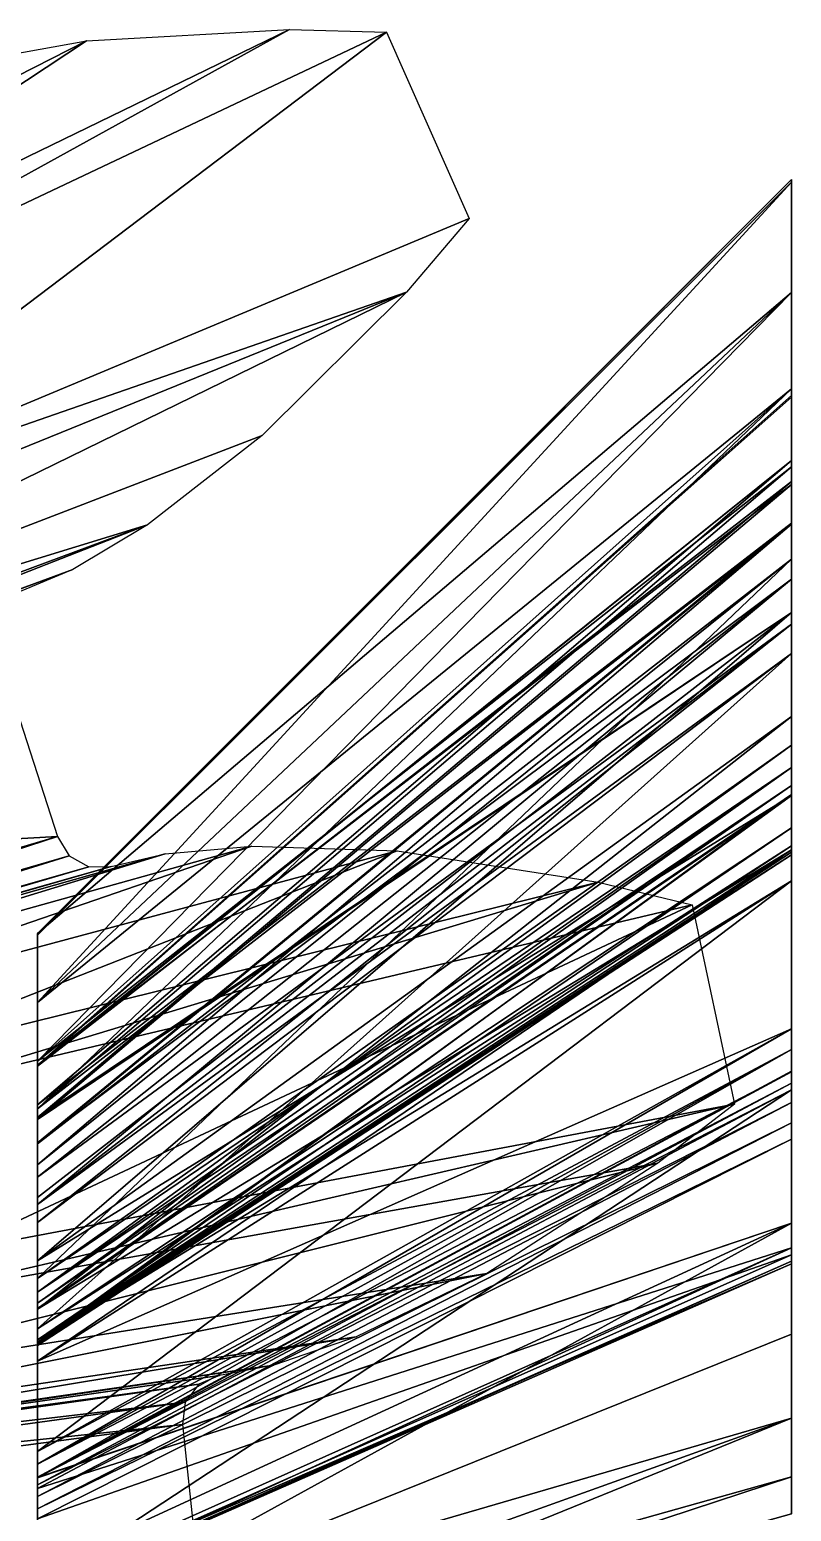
# Model space of a CAD drawing. Header units: inches. Extents: x 62 to 1153, y 3 to 780.
# Drawn here: x 115.01 to 119.06, y 31.11 to 38.97 of the extents above; entities that cross this region are included whole.
import ezdxf

# ---------------------------------------------------------------- set-up
doc = ezdxf.new("R2010")
doc.units = ezdxf.units.IN
doc.header["$MEASUREMENT"] = 0
doc.layers.add('Axel_Gear', color=6, linetype='Continuous')
doc.layers.add('Main_Gear', color=4, linetype='Continuous')

msp = doc.modelspace()

# ---------------------------------------------------------------- linework, layer by layer
at = {"layer": 'Axel_Gear', "extrusion": (-1, 6.12323e-17, 0)}
for p, q in [((115.0552, 31.2498, -22.4178), (115.0552, 31.2895, -22.7541)), ((115.0552, 31.2895, -22.7541), (115.0552, 31.287, -23.1782)), ((115.0552, 31.2872, -20.6541), (115.0552, 31.2289, -20.6975)), ((115.0552, 31.287, -23.1782), (115.0552, 30.7968, -23.4513)), ((115.0552, 31.1875, -22.162), (115.0552, 31.2498, -22.4178)), ((115.0552, 31.2289, -20.6975), (115.0552, 30.717, -21.2094)), ((115.0552, 31.1212, -21.9859), (115.0552, 31.1875, -22.162)), ((115.0552, 31.0692, -21.8858), (115.0552, 31.1212, -21.9859))]:
    msp.add_line(p, q, dxfattribs=at)
at = {"layer": 'Axel_Gear'}
for points in [[(115.0552, 34.1748, -17.6211), (119.0552, 37.5748, -17.0924), (119.0552, 38.1748, -17.4436)], [(115.0552, 34.1662, -18.1821), (119.0552, 38.1748, -17.4436), (119.0552, 38.1608, -18.3633)], [(119.0552, 38.1748, -17.4436), (115.0552, 34.1662, -18.1821), (115.0552, 34.1748, -17.6211)], [(119.0552, 38.1608, -18.3633), (115.0552, 33.8087, -18.3906), (115.0552, 34.1662, -18.1821)], [(115.0552, 33.8087, -18.3906), (119.0552, 38.1608, -18.3633), (119.0552, 37.5748, -18.7051)], [(115.0552, 33.8087, -17.4069), (119.0552, 37.0648, -16.8731), (119.0552, 37.5748, -17.0924)], [(119.0552, 37.5748, -17.0924), (115.0552, 34.1748, -17.6211), (115.0552, 33.8087, -17.4069)], [(119.0552, 37.5748, -18.7051), (115.0552, 33.4977, -18.5244), (115.0552, 33.8087, -18.3906)], [(115.0552, 33.4977, -18.5244), (119.0552, 37.5748, -18.7051), (119.0552, 37.0648, -18.9245)], [(119.0552, 37.0648, -16.8731), (115.0552, 33.8087, -17.4069), (115.0552, 33.4977, -17.2731)], [(119.0552, 37.0648, -18.9245), (115.0552, 33.2449, -18.5984), (115.0552, 33.4977, -18.5244)], [(115.0552, 33.2449, -18.5984), (119.0552, 37.0648, -18.9245), (119.0552, 36.6505, -19.0457)], [(115.0552, 33.4977, -17.2731), (119.0552, 36.6505, -16.7518), (119.0552, 37.0648, -16.8731)], [(115.0552, 33.4754, -20.7866), (119.0552, 36.6842, -22.0287), (119.0552, 37.0283, -22.6329)], [(119.0552, 36.5563, -23.4223), (115.0552, 33.4754, -20.7866), (119.0552, 37.0283, -22.6329)], [(115.0552, 33.4708, -15.0202), (119.0552, 36.5731, -12.3763), (119.0552, 37.0208, -13.1798)], [(119.0552, 36.6842, -13.7688), (115.0552, 33.4708, -15.0202), (119.0552, 37.0208, -13.1798)], [(119.0552, 36.6842, -22.0287), (115.0552, 33.4754, -20.7866), (115.0552, 33.2655, -20.418)], [(115.0552, 33.2655, -20.418), (119.0552, 36.3523, -21.5838), (119.0552, 36.6842, -22.0287)], [(119.0552, 36.3523, -14.2137), (115.0552, 33.2655, -15.3795), (119.0552, 36.6842, -13.7688)], [(115.0552, 33.4708, -15.0202), (119.0552, 36.6842, -13.7688), (115.0552, 33.2655, -15.3795)], [(115.0552, 33.2449, -17.1991), (119.0552, 36.3462, -16.7015), (119.0552, 36.6505, -16.7518)], [(119.0552, 36.6505, -16.7518), (115.0552, 33.4977, -17.2731), (115.0552, 33.2449, -17.1991)], [(119.0552, 36.3462, -19.096), (115.0552, 33.2449, -18.5984), (119.0552, 36.6505, -19.0457)], [(119.0552, 36.5731, -12.3763), (115.0552, 33.4708, -15.0202), (115.0552, 33.1977, -14.53)], [(115.0552, 33.1977, -14.53), (119.0552, 35.8779, -12.3722), (119.0552, 36.5731, -12.3763)], [(115.0552, 33.4754, -20.7866), (119.0552, 36.5563, -23.4223), (115.0552, 33.1875, -21.2681)], [(119.0552, 35.8779, -23.4253), (115.0552, 33.1875, -21.2681), (119.0552, 36.5563, -23.4223)], [(115.0552, 33.063, -20.1466), (119.0552, 36.0541, -21.2716), (119.0552, 36.3523, -21.5838)], [(119.0552, 36.3523, -21.5838), (115.0552, 33.2655, -20.418), (115.0552, 33.063, -20.1466)], [(115.0552, 33.2655, -15.3795), (119.0552, 36.3523, -14.2137), (115.0552, 33.063, -15.6509)], [(119.0552, 36.0541, -14.5259), (115.0552, 33.063, -15.6509), (119.0552, 36.3523, -14.2137)], [(119.0552, 36.3462, -16.7015), (115.0552, 33.2449, -17.1991), (115.0552, 33.0593, -17.1685)], [(115.0552, 33.0593, -17.1685), (119.0552, 36.1614, -16.6934), (119.0552, 36.3462, -16.7015)], [(115.0552, 33.2449, -18.5984), (119.0552, 36.3462, -19.096), (115.0552, 33.0593, -18.6291)], [(119.0552, 36.3462, -19.096), (115.0552, 32.9466, -18.6341), (115.0552, 33.0593, -18.6291)], [(115.0552, 32.9466, -18.6341), (119.0552, 36.3462, -19.096), (119.0552, 36.1614, -19.1042)], [(119.0552, 36.1614, -19.1042), (115.0552, 32.3441, -18.5487), (115.0552, 32.9466, -18.6341)], [(115.0552, 32.3441, -18.5487), (119.0552, 36.1614, -19.1042), (119.0552, 35.1738, -18.9642)], [(115.0552, 32.3441, -17.2488), (119.0552, 36.1614, -16.6934), (115.0552, 32.9466, -17.1635)], [(119.0552, 36.1614, -16.6934), (115.0552, 32.3441, -17.2488), (119.0552, 35.1738, -16.8333)], [(119.0552, 36.1614, -16.6934), (115.0552, 33.0593, -17.1685), (115.0552, 32.9466, -17.1635)], [(119.0552, 36.0541, -21.2716), (115.0552, 33.063, -20.1466), (115.0552, 32.8811, -19.9562)], [(115.0552, 33.063, -15.6509), (119.0552, 36.0541, -14.5259), (115.0552, 32.8811, -15.8413)], [(119.0552, 36.0541, -14.5259), (115.0552, 32.7357, -15.9607), (115.0552, 32.8811, -15.8413)], [(115.0552, 32.7357, -15.9607), (119.0552, 36.0541, -14.5259), (119.0552, 35.8157, -14.7216)], [(115.0552, 32.8811, -19.9562), (119.0552, 35.8157, -21.0759), (119.0552, 36.0541, -21.2716)], [(115.0552, 32.4373, -14.5672), (119.0552, 35.8779, -12.3722), (115.0552, 32.7736, -14.5276)], [(119.0552, 35.8779, -12.3722), (115.0552, 32.4373, -14.5672), (119.0552, 35.3266, -12.4372)], [(119.0552, 35.8779, -12.3722), (115.0552, 33.1977, -14.53), (115.0552, 32.7736, -14.5276)], [(115.0552, 33.1875, -21.2681), (119.0552, 35.8779, -23.4253), (115.0552, 32.7736, -21.27)], [(119.0552, 35.8779, -23.4253), (115.0552, 32.4373, -21.2303), (115.0552, 32.7736, -21.27)], [(115.0552, 32.4373, -21.2303), (119.0552, 35.8779, -23.4253), (119.0552, 35.3266, -23.3603)], [(119.0552, 35.8157, -14.7216), (115.0552, 32.6405, -16.0214), (115.0552, 32.7357, -15.9607)], [(115.0552, 32.6405, -16.0214), (119.0552, 35.8157, -14.7216), (119.0552, 35.6597, -14.8211)], [(119.0552, 35.8157, -21.0759), (115.0552, 32.8811, -19.9562), (115.0552, 32.7357, -19.8368)], [(115.0552, 32.7357, -19.8368), (119.0552, 35.6597, -20.9764), (119.0552, 35.8157, -21.0759)], [(115.0552, 32.0761, -19.5488), (119.0552, 35.6597, -20.9764), (115.0552, 32.6405, -19.7761)], [(119.0552, 35.6597, -20.9764), (115.0552, 32.0761, -19.5488), (119.0552, 34.7344, -20.6038)], [(119.0552, 35.6597, -20.9764), (115.0552, 32.7357, -19.8368), (115.0552, 32.6405, -19.7761)], [(119.0552, 35.6597, -14.8211), (115.0552, 32.0761, -16.2487), (115.0552, 32.6405, -16.0214)], [(115.0552, 32.0761, -16.2487), (119.0552, 35.6597, -14.8211), (119.0552, 34.7344, -15.1937)], [(115.0552, 32.4373, -14.5672), (119.0552, 34.9071, -12.5394), (119.0552, 35.3266, -12.4372)], [(119.0552, 35.3266, -23.3603), (115.0552, 32.1815, -21.168), (115.0552, 32.4373, -21.2303)], [(115.0552, 32.1815, -21.168), (119.0552, 35.3266, -23.3603), (119.0552, 34.9071, -23.2582)], [(119.0552, 35.1738, -18.9642), (115.0552, 32.2719, -18.5571), (115.0552, 32.3441, -18.5487)], [(115.0552, 32.2719, -18.5571), (119.0552, 35.1738, -18.9642), (119.0552, 35.0554, -18.978)], [(115.0552, 32.3441, -17.2488), (119.0552, 35.0554, -16.8195), (119.0552, 35.1738, -16.8333)], [(119.0552, 35.0554, -18.978), (115.0552, 32.2136, -18.6005), (115.0552, 32.2719, -18.5571)], [(115.0552, 32.2136, -18.6005), (119.0552, 35.0554, -18.978), (119.0552, 34.9597, -19.0491)], [(115.0552, 32.2719, -17.2404), (119.0552, 34.9597, -16.7484), (119.0552, 35.0554, -16.8195)], [(119.0552, 35.0554, -16.8195), (115.0552, 32.3441, -17.2488), (115.0552, 32.2719, -17.2404)], [(115.0552, 32.1847, -17.1303), (119.0552, 34.9597, -16.7484), (115.0552, 32.2136, -17.197)], [(119.0552, 34.9597, -16.7484), (115.0552, 32.1847, -17.1303), (119.0552, 34.9125, -16.6389)], [(115.0552, 32.1847, -18.6672), (119.0552, 34.9597, -19.0491), (119.0552, 34.9125, -19.1586)], [(119.0552, 34.9597, -19.0491), (115.0552, 32.1847, -18.6672), (115.0552, 32.2136, -18.6005)], [(119.0552, 34.9597, -16.7484), (115.0552, 32.2719, -17.2404), (115.0552, 32.2136, -17.197)], [(115.0552, 31.9974, -16.431), (119.0552, 34.9125, -16.6389), (115.0552, 32.1847, -17.1303)], [(119.0552, 34.9125, -16.6389), (115.0552, 31.9974, -16.431), (119.0552, 34.6054, -15.4927)], [(115.0552, 31.9974, -19.3665), (119.0552, 34.9125, -19.1586), (119.0552, 34.6054, -20.3049)], [(119.0552, 34.9125, -19.1586), (115.0552, 31.9974, -19.3665), (115.0552, 32.1847, -18.6672)], [(119.0552, 34.9071, -12.5394), (115.0552, 32.4373, -14.5672), (115.0552, 32.1815, -14.6295)], [(115.0552, 32.1815, -14.6295), (119.0552, 34.6185, -12.648), (119.0552, 34.9071, -12.5394)], [(119.0552, 34.9071, -23.2582), (115.0552, 32.0054, -21.1018), (115.0552, 32.1815, -21.168)], [(115.0552, 32.0054, -21.1018), (119.0552, 34.9071, -23.2582), (119.0552, 34.6185, -23.1496)], [(115.0552, 32.0761, -19.5488), (119.0552, 34.6388, -20.5327), (119.0552, 34.7344, -20.6038)], [(119.0552, 34.7344, -15.1937), (115.0552, 32.0178, -16.2921), (115.0552, 32.0761, -16.2487)], [(115.0552, 32.0178, -16.2921), (119.0552, 34.7344, -15.1937), (119.0552, 34.6388, -15.2648)], [(115.0552, 32.0178, -19.5055), (119.0552, 34.5916, -20.4232), (119.0552, 34.6388, -20.5327)], [(119.0552, 34.6388, -20.5327), (115.0552, 32.0761, -19.5488), (115.0552, 32.0178, -19.5055)], [(119.0552, 34.5916, -15.3743), (115.0552, 32.0178, -16.2921), (119.0552, 34.6388, -15.2648)], [(119.0552, 34.6185, -12.648), (115.0552, 32.1815, -14.6295), (115.0552, 32.0054, -14.6958)], [(119.0552, 34.6185, -23.1496), (115.0552, 31.9052, -21.0497), (115.0552, 32.0054, -21.1018)], [(115.0552, 31.9052, -21.0497), (119.0552, 34.6185, -23.1496), (119.0552, 34.4543, -23.0642)], [(115.0552, 32.0054, -14.6958), (119.0552, 34.4543, -12.7333), (119.0552, 34.6185, -12.648)], [(115.0552, 31.989, -16.3588), (119.0552, 34.6054, -15.4927), (115.0552, 31.9974, -16.431)], [(119.0552, 34.6054, -15.4927), (115.0552, 31.989, -16.3588), (119.0552, 34.5916, -15.3743)], [(115.0552, 31.989, -19.4387), (119.0552, 34.6054, -20.3049), (119.0552, 34.5916, -20.4232)], [(119.0552, 34.6054, -20.3049), (115.0552, 31.989, -19.4387), (115.0552, 31.9974, -19.3665)], [(119.0552, 34.5916, -20.4232), (115.0552, 32.0178, -19.5055), (115.0552, 31.989, -19.4387)], [(115.0552, 32.0178, -16.2921), (119.0552, 34.5916, -15.3743), (115.0552, 31.989, -16.3588)], [(115.0552, 31.9052, -14.7478), (119.0552, 33.669, -13.3483), (119.0552, 34.4543, -12.7333)], [(119.0552, 34.4543, -23.0642), (115.0552, 31.4262, -20.6745), (115.0552, 31.9052, -21.0497)], [(115.0552, 31.4262, -20.6745), (119.0552, 34.4543, -23.0642), (119.0552, 33.669, -22.4492)], [(119.0552, 34.4543, -12.7333), (115.0552, 32.0054, -14.6958), (115.0552, 31.9052, -14.7478)], [(119.0552, 33.669, -13.3483), (115.0552, 31.9052, -14.7478), (115.0552, 31.4262, -15.123)], [(115.0552, 31.4262, -15.123), (119.0552, 33.5596, -13.3955), (119.0552, 33.669, -13.3483)], [(119.0552, 33.669, -22.4492), (115.0552, 31.3595, -20.6457), (115.0552, 31.4262, -20.6745)], [(115.0552, 31.3595, -20.6457), (119.0552, 33.669, -22.4492), (119.0552, 33.5596, -22.402)], [(119.0552, 33.5596, -13.3955), (115.0552, 31.4262, -15.123), (115.0552, 31.3595, -15.1518)], [(115.0552, 31.3595, -15.1518), (119.0552, 33.4412, -13.3818), (119.0552, 33.5596, -13.3955)], [(119.0552, 33.5596, -22.402), (115.0552, 31.2872, -20.6541), (115.0552, 31.3595, -20.6457)], [(115.0552, 31.2872, -20.6541), (119.0552, 33.5596, -22.402), (119.0552, 33.4412, -22.4158)], [(115.0552, 31.2876, -12.6296), (119.0552, 33.4448, -9.9392), (115.0552, 31.2895, -13.0434)], [(119.0552, 33.4448, -9.9392), (115.0552, 31.2876, -12.6296), (119.0552, 33.4418, -9.2607)], [(119.0552, 33.3798, -10.4904), (115.0552, 31.2895, -13.0434), (119.0552, 33.4448, -9.9392)], [(115.0552, 31.2895, -22.7541), (119.0552, 33.3798, -25.3071), (119.0552, 33.4448, -25.8584)], [(115.0552, 31.287, -23.1782), (119.0552, 33.4448, -25.8584), (119.0552, 33.4407, -26.5536)], [(119.0552, 33.4448, -25.8584), (115.0552, 31.287, -23.1782), (115.0552, 31.2895, -22.7541)], [(115.0552, 31.2876, -12.6296), (119.0552, 32.6372, -8.7962), (119.0552, 33.4418, -9.2607)], [(115.0552, 31.2872, -15.1434), (119.0552, 33.3455, -13.3106), (119.0552, 33.4412, -13.3818)], [(119.0552, 33.4412, -13.3818), (115.0552, 31.3595, -15.1518), (115.0552, 31.2872, -15.1434)], [(119.0552, 33.3455, -22.4869), (115.0552, 31.2872, -20.6541), (119.0552, 33.4412, -22.4158)], [(119.0552, 32.6372, -27.0013), (115.0552, 31.287, -23.1782), (119.0552, 33.4407, -26.5536)], [(119.0552, 33.3798, -25.3071), (119.0552, 33.4407, -26.5536), (119.0552, 33.4448, -25.8584)], [(119.0552, 33.4418, -9.2607), (119.0552, 33.3798, -10.4904), (119.0552, 33.4448, -9.9392)], [(119.0552, 33.4418, -9.2607), (119.0552, 33.0837, -11.3627), (119.0552, 33.1691, -11.1985)], [(119.0552, 33.4418, -9.2607), (119.0552, 33.1691, -11.1985), (119.0552, 33.2777, -10.9099)], [(119.0552, 33.4418, -9.2607), (119.0552, 33.2777, -10.9099), (119.0552, 33.3798, -10.4904)], [(119.0552, 33.0837, -24.4348), (119.0552, 33.4407, -26.5536), (119.0552, 33.1691, -24.599)], [(119.0552, 33.1691, -24.599), (119.0552, 33.4407, -26.5536), (119.0552, 33.2777, -24.8876)], [(119.0552, 33.2777, -24.8876), (119.0552, 33.4407, -26.5536), (119.0552, 33.3798, -25.3071)], [(115.0552, 31.2895, -13.0434), (119.0552, 33.3798, -10.4904), (115.0552, 31.2498, -13.3797)], [(119.0552, 33.2777, -10.9099), (115.0552, 31.2498, -13.3797), (119.0552, 33.3798, -10.4904)], [(115.0552, 31.2498, -22.4178), (119.0552, 33.2777, -24.8876), (119.0552, 33.3798, -25.3071)], [(119.0552, 33.3798, -25.3071), (115.0552, 31.2895, -22.7541), (115.0552, 31.2498, -22.4178)], [(119.0552, 33.3455, -13.3106), (115.0552, 31.2872, -15.1434), (115.0552, 31.2289, -15.1)], [(115.0552, 31.2289, -15.1), (119.0552, 32.5064, -12.4715), (119.0552, 33.3455, -13.3106)], [(115.0552, 31.2872, -20.6541), (119.0552, 33.3455, -22.4869), (115.0552, 31.2289, -20.6975)], [(115.0552, 30.717, -21.2094), (119.0552, 33.3455, -22.4869), (119.0552, 32.5064, -23.326)], [(119.0552, 33.3455, -22.4869), (115.0552, 30.717, -21.2094), (115.0552, 31.2289, -20.6975)], [(115.0552, 31.2498, -13.3797), (119.0552, 33.2777, -10.9099), (115.0552, 31.1875, -13.6356)], [(119.0552, 33.1691, -11.1985), (115.0552, 31.1875, -13.6356), (119.0552, 33.2777, -10.9099)], [(115.0552, 31.1875, -22.162), (119.0552, 33.1691, -24.599), (119.0552, 33.2777, -24.8876)], [(119.0552, 33.2777, -24.8876), (115.0552, 31.2498, -22.4178), (115.0552, 31.1875, -22.162)], [(115.0552, 31.1875, -13.6356), (119.0552, 33.1691, -11.1985), (115.0552, 31.1212, -13.8116)], [(119.0552, 33.0837, -11.3627), (115.0552, 31.1212, -13.8116), (119.0552, 33.1691, -11.1985)], [(119.0552, 33.1691, -24.599), (115.0552, 31.1875, -22.162), (115.0552, 31.1212, -21.9859)], [(115.0552, 31.1212, -21.9859), (119.0552, 33.0837, -24.4348), (119.0552, 33.1691, -24.599)], [(115.0552, 31.1212, -13.8116), (119.0552, 33.0837, -11.3627), (115.0552, 31.0692, -13.9118)], [(119.0552, 32.4687, -12.148), (115.0552, 31.0692, -13.9118), (119.0552, 33.0837, -11.3627)], [(115.0552, 31.0692, -21.8858), (119.0552, 32.4687, -23.6495), (119.0552, 33.0837, -24.4348)], [(119.0552, 33.0837, -24.4348), (115.0552, 31.1212, -21.9859), (115.0552, 31.0692, -21.8858)], [(119.0552, 32.6372, -8.7962), (115.0552, 31.2876, -12.6296), (115.0552, 30.7968, -12.3462)], [(119.0552, 32.6372, -27.0013), (115.0552, 30.4375, -23.246), (115.0552, 30.7968, -23.4513)], [(115.0552, 30.4375, -23.246), (119.0552, 32.6372, -27.0013), (119.0552, 32.0482, -26.6647)], [(115.0552, 31.287, -23.1782), (119.0552, 32.6372, -27.0013), (115.0552, 30.7968, -23.4513)], [(115.0552, 30.4375, -12.5515), (119.0552, 32.6372, -8.7962), (115.0552, 30.7968, -12.3462)], [(119.0552, 32.6372, -8.7962), (115.0552, 30.4375, -12.5515), (119.0552, 32.0482, -9.1328)], [(115.0552, 30.6736, -14.5298), (119.0552, 32.5064, -12.4715), (115.0552, 30.717, -14.5881)], [(119.0552, 32.5064, -12.4715), (115.0552, 30.6736, -14.5298), (119.0552, 32.4353, -12.3758)], [(115.0552, 30.6736, -21.2677), (119.0552, 32.5064, -23.326), (119.0552, 32.4353, -23.4217)], [(119.0552, 32.5064, -23.326), (115.0552, 30.6736, -21.2677), (115.0552, 30.717, -21.2094)], [(119.0552, 32.5064, -12.4715), (115.0552, 31.2289, -15.1), (115.0552, 30.717, -14.5881)], [(115.0552, 31.0692, -13.9118), (119.0552, 32.4687, -12.148), (115.0552, 30.694, -14.3908)], [(119.0552, 32.4215, -12.2574), (115.0552, 30.694, -14.3908), (119.0552, 32.4687, -12.148)], [(119.0552, 32.4687, -23.6495), (115.0552, 31.0692, -21.8858), (115.0552, 30.694, -21.4067)], [(115.0552, 30.694, -21.4067), (119.0552, 32.4215, -23.5401), (119.0552, 32.4687, -23.6495)], [(115.0552, 30.6652, -21.34), (119.0552, 32.4353, -23.4217), (119.0552, 32.4215, -23.5401)], [(119.0552, 32.4353, -23.4217), (115.0552, 30.6652, -21.34), (115.0552, 30.6736, -21.2677)], [(115.0552, 30.6652, -14.4576), (119.0552, 32.4353, -12.3758), (115.0552, 30.6736, -14.5298)], [(119.0552, 32.4353, -12.3758), (115.0552, 30.6652, -14.4576), (119.0552, 32.4215, -12.2574)], [(115.0552, 30.694, -14.3908), (119.0552, 32.4215, -12.2574), (115.0552, 30.6652, -14.4576)], [(119.0552, 32.4215, -23.5401), (115.0552, 30.694, -21.4067), (115.0552, 30.6652, -21.34)], [(119.0552, 31.6033, -26.3328), (115.0552, 30.4375, -23.246), (119.0552, 32.0482, -26.6647)], [(115.0552, 30.4375, -12.5515), (119.0552, 31.6033, -9.4647), (119.0552, 32.0482, -9.1328)], [(115.0552, 30.4375, -23.246), (119.0552, 31.6033, -26.3328), (115.0552, 30.1661, -23.0435)], [(119.0552, 31.6033, -26.3328), (115.0552, 29.9757, -22.8616), (115.0552, 30.1661, -23.0435)], [(115.0552, 29.9757, -22.8616), (119.0552, 31.6033, -26.3328), (119.0552, 31.2911, -26.0346)], [(115.0552, 30.1661, -12.754), (119.0552, 31.2911, -9.763), (119.0552, 31.6033, -9.4647)], [(119.0552, 31.6033, -9.4647), (115.0552, 30.4375, -12.5515), (115.0552, 30.1661, -12.754)], [(119.0552, 31.0954, -25.7962), (115.0552, 29.9757, -22.8616), (119.0552, 31.2911, -26.0346)], [(119.0552, 31.2911, -9.763), (115.0552, 30.1661, -12.754), (115.0552, 29.9757, -12.9359)], [(115.0552, 29.9757, -12.9359), (119.0552, 31.0954, -10.0013), (119.0552, 31.2911, -9.763)]]:
    msp.add_3dface(points, dxfattribs=at)
at = {"layer": 'Main_Gear'}
for points in [[(112.667, 37.1614, -11.4682), (115.3152, 38.9104, -7.4682), (116.3928, 38.9704, -7.4682)], [(116.3928, 38.9704, -7.4682), (113.0879, 37.15, -11.4682), (112.667, 37.1614, -11.4682)], [(113.0879, 37.15, -11.4682), (116.3928, 38.9704, -7.4682), (116.9062, 38.9565, -7.4682)], [(116.9062, 38.9565, -7.4682), (113.4486, 36.3399, -11.4682), (113.0879, 37.15, -11.4682)], [(113.4486, 36.3399, -11.4682), (116.9062, 38.9565, -7.4682), (117.346, 37.9686, -7.4682)], [(115.3152, 38.9104, -7.4682), (112.667, 37.1614, -11.4682), (111.7833, 37.1122, -11.4682)], [(111.7833, 37.1122, -11.4682), (114.5562, 38.7749, -7.4682), (115.3152, 38.9104, -7.4682)], [(117.0129, 37.5778, -7.4682), (113.4486, 36.3399, -11.4682), (117.346, 37.9686, -7.4682)], [(117.0129, 37.5778, -7.4682), (112.5476, 35.3956, -11.4682), (113.1755, 36.0194, -11.4682)], [(112.5476, 35.3956, -11.4682), (117.0129, 37.5778, -7.4682), (116.2472, 36.817, -7.4682)], [(113.4486, 36.3399, -11.4682), (117.0129, 37.5778, -7.4682), (113.1755, 36.0194, -11.4682)], [(115.6387, 36.3437, -7.4682), (112.5476, 35.3956, -11.4682), (116.2472, 36.817, -7.4682)], [(115.6387, 36.3437, -7.4682), (111.7236, 34.8119, -11.4682), (112.0486, 35.0075, -11.4682)], [(111.7236, 34.8119, -11.4682), (115.6387, 36.3437, -7.4682), (115.2423, 36.1052, -7.4682)], [(112.5476, 35.3956, -11.4682), (115.6387, 36.3437, -7.4682), (112.0486, 35.0075, -11.4682)], [(115.2423, 36.1052, -7.4682), (111.5011, 34.7193, -11.4682), (111.7236, 34.8119, -11.4682)], [(111.5011, 34.7193, -11.4682), (115.2423, 36.1052, -7.4682), (114.971, 35.9923, -7.4682)], [(115.1618, 34.6883, -7.4682), (111.3889, 34.477, -11.4682), (114.8341, 35.6968, -7.4682)], [(111.3889, 34.477, -11.4682), (115.1618, 34.6883, -7.4682), (111.6575, 33.6501, -11.4682)], [(115.1618, 34.6883, -7.4682), (111.7077, 33.5662, -11.4682), (111.6575, 33.6501, -11.4682)], [(111.7077, 33.5662, -11.4682), (115.1618, 34.6883, -7.4682), (115.2229, 34.586, -7.4682)], [(115.732, 34.5979, -7.4682), (112.5031, 33.6087, -11.4682), (112.1252, 33.5759, -11.4682)], [(112.1252, 33.5759, -11.4682), (115.4462, 34.5297, -7.4682), (115.732, 34.5979, -7.4682)], [(116.1929, 34.6379, -7.4682), (113.1349, 33.588, -11.4682), (112.5031, 33.6087, -11.4682)], [(112.5031, 33.6087, -11.4682), (115.732, 34.5979, -7.4682), (116.1929, 34.6379, -7.4682)], [(113.1349, 33.588, -11.4682), (116.1929, 34.6379, -7.4682), (116.9634, 34.6126, -7.4682)], [(116.9634, 34.6126, -7.4682), (114.0095, 33.4524, -11.4682), (113.1349, 33.588, -11.4682)], [(114.0095, 33.4524, -11.4682), (116.9634, 34.6126, -7.4682), (118.03, 34.4473, -7.4682)], [(115.2229, 34.586, -7.4682), (111.793, 33.5186, -11.4682), (111.7077, 33.5662, -11.4682)], [(111.793, 33.5186, -11.4682), (115.2229, 34.586, -7.4682), (115.327, 34.528, -7.4682)], [(115.327, 34.528, -7.4682), (111.8908, 33.52, -11.4682), (111.793, 33.5186, -11.4682)], [(115.4462, 34.5297, -7.4682), (112.1252, 33.5759, -11.4682), (111.8908, 33.52, -11.4682)], [(111.8908, 33.52, -11.4682), (115.327, 34.528, -7.4682), (115.4462, 34.5297, -7.4682)], [(118.03, 34.4473, -7.4682), (114.4189, 33.3537, -11.4682), (114.0095, 33.4524, -11.4682)], [(114.4189, 33.3537, -11.4682), (118.03, 34.4473, -7.4682), (118.5293, 34.3269, -7.4682)], [(118.5293, 34.3269, -7.4682), (114.6033, 32.4863, -11.4682), (114.4189, 33.3537, -11.4682)], [(114.6033, 32.4863, -11.4682), (118.5293, 34.3269, -7.4682), (118.7541, 33.2691, -7.4682)], [(118.7541, 33.2691, -7.4682), (114.2694, 32.2297, -11.4682), (114.6033, 32.4863, -11.4682)], [(114.2694, 32.2297, -11.4682), (118.7541, 33.2691, -7.4682), (118.347, 32.9561, -7.4682)], [(118.347, 32.9561, -7.4682), (113.5256, 31.7501, -11.4682), (114.2694, 32.2297, -11.4682)], [(113.5256, 31.7501, -11.4682), (118.347, 32.9561, -7.4682), (117.4399, 32.3712, -7.4682)], [(117.4399, 32.3712, -7.4682), (112.9568, 31.4741, -11.4682), (113.5256, 31.7501, -11.4682)], [(112.9568, 31.4741, -11.4682), (117.4399, 32.3712, -7.4682), (116.7462, 32.0347, -7.4682)], [(116.7462, 32.0347, -7.4682), (112.5982, 31.3504, -11.4682), (112.9568, 31.4741, -11.4682)], [(112.5982, 31.3504, -11.4682), (116.7462, 32.0347, -7.4682), (116.3089, 31.8838, -7.4682)], [(116.3089, 31.8838, -7.4682), (112.3614, 31.3061, -11.4682), (112.5982, 31.3504, -11.4682)], [(112.3614, 31.3061, -11.4682), (116.3089, 31.8838, -7.4682), (116.0201, 31.8298, -7.4682)], [(112.3614, 31.3061, -11.4682), (115.9105, 31.783, -7.4682), (112.2715, 31.2677, -11.4682)], [(115.839, 31.6876, -7.4682), (112.2715, 31.2677, -11.4682), (115.9105, 31.783, -7.4682)], [(115.9105, 31.783, -7.4682), (112.3614, 31.3061, -11.4682), (116.0201, 31.8298, -7.4682)], [(115.8247, 31.5692, -7.4682), (112.2129, 31.1895, -11.4682), (115.839, 31.6876, -7.4682)], [(112.2715, 31.2677, -11.4682), (115.839, 31.6876, -7.4682), (112.2129, 31.1895, -11.4682)], [(115.9356, 30.5147, -7.4682), (112.2012, 31.0924, -11.4682), (115.8247, 31.5692, -7.4682)], [(112.2129, 31.1895, -11.4682), (115.8247, 31.5692, -7.4682), (112.2012, 31.0924, -11.4682)]]:
    msp.add_3dface(points, dxfattribs=at)

doc.saveas('drawing.dxf')
